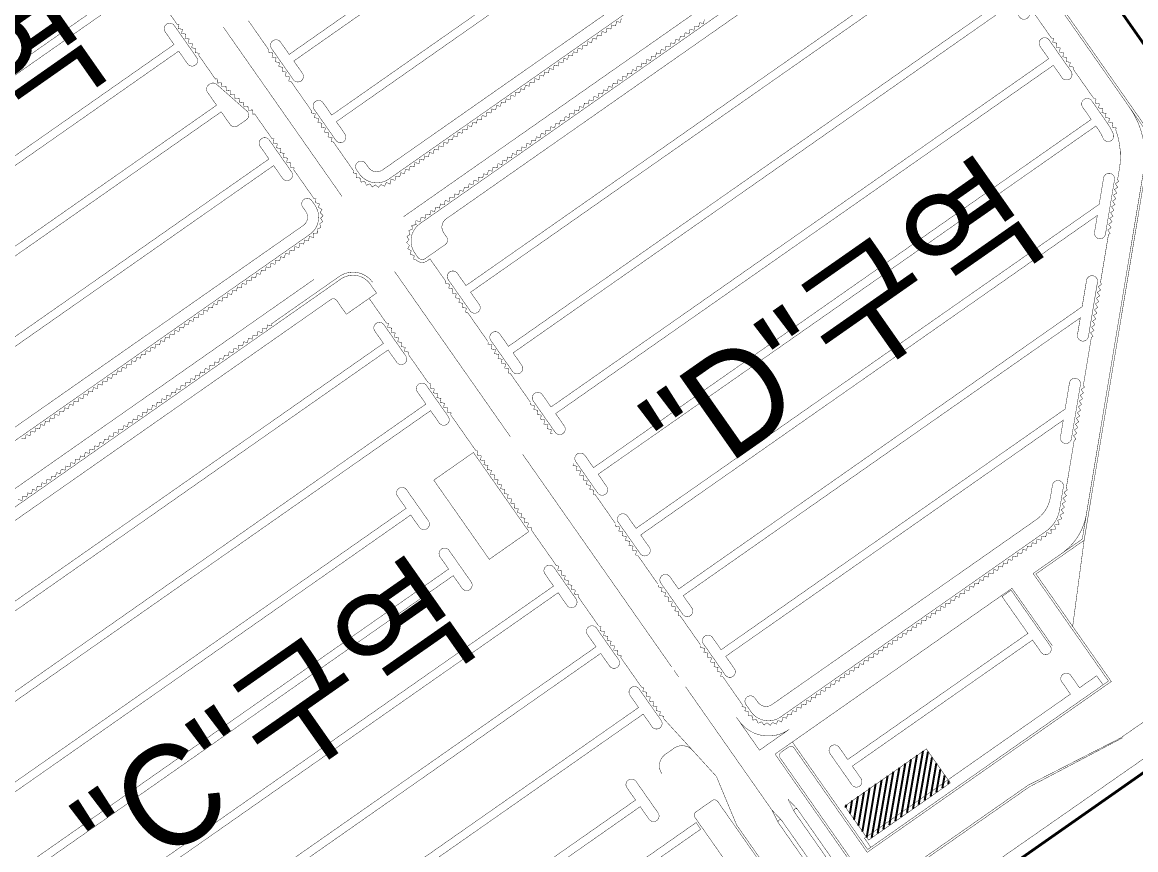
# Model space of a CAD drawing. Header units: millimetres. Extents: x 152904052 to 153933663, y 538271515 to 539240469.
# Drawn here: x 153612372 to 153681458, y 538975800 to 539027177 of the extents above; entities that cross this region are included whole.
import ezdxf
from ezdxf.enums import TextEntityAlignment as Align

# ---------------------------------------------------------------- set-up
doc = ezdxf.new("R2010")
doc.units = ezdxf.units.MM
doc.set_wipeout_variables(frame=1)
doc.linetypes.add('DASH', pattern=[0.375, 0.25, -0.125])
doc.linetypes.add('HIDDEN', pattern=[5.08, 2.54, -2.54])
doc.layers.add('BORD', color=7, linetype='Continuous')
doc.layers.add('TEXT', color=7, linetype='Continuous')
doc.styles.add('굴림', font='Gulim.ttf')

msp = doc.modelspace()

# ---------------------------------------------------------------- linework, layer by layer
at = {"layer": 'BORD', "color": 8, "ltscale": 0.0008, "const_width": 25}
for points in [[(153678255.9, 538995015.9), (153682439.1, 539020161.6), (153643793.7, 539075353), (153572732.2, 539025595.2), (153624096, 538952240.2), (153638572.1, 538962376.4, -0.1989124), (153640346.7, 538962769.9), (153646480.9, 538961688.3), (153659172.9, 538970575.4), (153654111.1, 538977804.4, -0.4142136), (153654172.5, 538978152.6), (153655174.6, 538978854.2, -0.4141458), (153655522.7, 538978792.9), (153659750.5, 538972757.6, -0.421407), (153659003.9, 538968802.5), (153651111.2, 538963297.9), (153648939.4, 538960792.7), (153647004.5, 538959443.2), (153643841.7, 538957823.1)], [(153633848, 539018162.6, 0.4154765), (153634738.8, 539018014.8), (153665195, 539039340.5, 0.4142136), (153665348.5, 539040210.9), (153665158.5, 539040482.3, -1), (153665721.6, 539040876.6), (153665911.6, 539040605.3, -0.4142136), (153665589.3, 539038777.3), (153635117.5, 539017440.7, -0.4092324), (153633288.5, 539017763.2), (153633113.2, 539018013.4, -1), (153633676.4, 539018407.8), (153633849.6, 539018160.4)], [(153681955.4, 539018015.9, 0.1963966), (153681077.1, 539021888.7)], [(153680332, 539017397.9), (153680475.7, 539018262.1, 0.1181089), (153680220.6, 539020494.3)], [(153598433.5, 538993357.5), (153598258.3, 538993607.8, -1), (153598821.5, 538994002.1), (153598994.7, 538993754.7, 0.4142136), (153599883.9, 538993609.1), (153629807.6, 539014562, 0.4142136), (153629961.1, 539015432.4), (153629771.1, 539015703.8, -1), (153630334.3, 539016098.1), (153630524.3, 539015826.8, -0.4142136), (153630201.9, 539013998.8), (153600262.6, 538993035, -0.4093917), (153598433.1, 538993358.1, 0.4093917)], [(153636789.5, 539012442.2, 0.3815378), (153637492.3, 539012358.8)], [(153602181.2, 538989419.1), (153631528.6, 539009968.4, -0.4142133), (153631876.8, 539009907), (153632479.1, 539009046.9), (153634352.9, 539010358.9), (153633965.7, 539010911.8, 0.4142133), (153632137.8, 539011234.2), (153602182.7, 538990259.4, 0.2378563), (153601003.3, 538988005.8, 1.3233715), (153601932.6, 538988254.5, -0.3933862), (153602182.9, 538989420.3)], [(153634119.3, 539011019.4, 0.4142133), (153632030.2, 539011387.7)], [(153659420.5, 538984039.9), (153675883.4, 538995567.4, 0.2014306), (153676735, 538996918.4), (153676969.9, 538998330.9, 0.9806279), (153676291.8, 538998443.7), (153676165.9, 538997687.3, -0.2014306), (153675288.6, 538996295.3), (153658898.5, 538984818.8, -0.4142136), (153658009.3, 538984964.4), (153657836.1, 538985211.8, 1), (153657272.9, 538984817.5), (153657591.5, 538984362.4, 0.4093917), (153659421.1, 538984040.3)], [(153676851.3, 538994185, 0.2014306), (153678399.6, 538996641.5, 0.2014306)], [(153678255.9, 538995015.9), (153675265.7, 538992922.2), (153679941.3, 538986244.7), (153664797.2, 538975640.7), (153660265, 538982113.4, 0.4142136), (153659916.8, 538982174.8), (153659456.1, 538981852.2, 0.4142136), (153659394.7, 538981504), (153664311.9, 538974481.6, 0.4136848), (153666594.3, 538974096.2), (153674774.9, 538979801.6), (153680511.5, 538982735.7)], [(153646726.5, 538991379.7), (153645364.2, 538993325.6, 1), (153644801, 538992931.2), (153645335.2, 538992168.4), (153613756.8, 538970057), (153613222.7, 538970819.9, 1), (153612659.5, 538970425.5), (153614014.6, 538968490.3, 1), (153614577.8, 538968884.6), (153614043.6, 538969647.4), (153645621.9, 538991758.8), (153646163.5, 538990985.4, 1.0252012), (153646726.5, 538991379.7)], [(153656824, 538983824.1, 0.4142136), (153659957.6, 538983271.5)], [(153653958.8, 538981975.7, 0.3955086), (153652765.4, 538982069.2), (153652277.9, 538981730, 0.4142136), (153652063.1, 538980511.4)]]:
    msp.add_lwpolyline(points, format="xyb", dxfattribs=at)
for points in [[(153660716.8, 539046825.6), (153629220.4, 539024771.6), (153629754.6, 539024008.7, -1), (153629191.4, 539023614.4), (153627836.3, 539025549.6, -1), (153628399.5, 539025944), (153628933.6, 539025181.1), (153660430, 539047235.1), (153659881.6, 539048018.5, -1), (153660444.7, 539048412.8), (153661828.5, 539046436.6, -1), (153661265.3, 539046042.3)], [(153663355.3, 539043057.5), (153631858.9, 539021003.5), (153632393, 539020240.6, -1), (153631829.9, 539019846.3), (153630474.8, 539021781.5, -1), (153631038, 539022175.9), (153631572.1, 539021413), (153663068.5, 539043467), (153662520, 539044250.4, -1), (153663083.2, 539044644.7), (153664466.9, 539042668.5, -1), (153663903.8, 539042274.2)], [(153667914.3, 539036285.2, -0.2323662), (153669321.8, 539036431.5), (153638675.7, 539014972.8, 0.4142136), (153638522.2, 539014102.4), (153638697.9, 539013851.5, -0.4142136), (153638613.5, 539013372.8), (153637384.7, 539012512.4, -0.4142136), (153636906, 539012596.8), (153636730.3, 539012847.7, -0.4142136), (153637052.7, 539014675.6)], [(153638803.7, 539011194.1, -1), (153639366.9, 539011588.5), (153639901, 539010825.6), (153670783.1, 539032449.5), (153670248.9, 539033212.3, -1), (153670812.1, 539033606.6), (153672167.2, 539031671.4, -1), (153671604, 539031277.1), (153671069.9, 539032039.9), (153640187.8, 539010416.1), (153640722, 539009653.2, -1), (153640158.8, 539009258.9)], [(153619979.7, 539028379.7, 1.02502), (153620542.9, 539028774), (153619180.4, 539030719.8, 1), (153618617.3, 539030325.5), (153619151.4, 539029562.7), (153588801.8, 539008311.7), (153588267.7, 539009074.5, 1), (153587704.5, 539008680.2), (153589059.6, 539006744.9, 1), (153589622.8, 539007139.2), (153589088.6, 539007902.1), (153619438.2, 539029153.1)], [(153641442.2, 539007426, -1), (153642005.4, 539007820.4), (153642539.5, 539007057.5), (153673421.5, 539028681.4), (153672887.4, 539029444.2, -1), (153673450.6, 539029838.5), (153674805.6, 539027903.3, -1), (153674242.5, 539027509), (153673708.3, 539028271.8), (153642826.3, 539006648), (153643360.4, 539005885.1, -1), (153642797.3, 539005490.8)], [(153622076.6, 539025385), (153591727.1, 539004134), (153592261.2, 539003371.1, -1), (153591698, 539002976.8), (153590343, 539004912.1, -1), (153590906.1, 539005306.4), (153591440.3, 539004543.6), (153621789.9, 539025794.6), (153621241.4, 539026577.9, -1), (153621804.5, 539026972.2), (153623188.3, 539024996, -1), (153622625.1, 539024601.7)], [(153644080.6, 539003657.9, -1), (153644643.8, 539004052.3), (153645178, 539003289.4), (153676060, 539024913.3), (153675525.8, 539025676.1, -1), (153676089, 539026070.4), (153677444.1, 539024135.2, -1), (153676880.9, 539023740.9), (153676346.8, 539024503.7), (153645464.7, 539002879.9), (153645998.9, 539002117, -1), (153645435.7, 539001722.7)], [(153624433.4, 539023320.4, 0.3462784), (153624008.9, 539023344.1), (153623952.8, 539023304.9, 0.4142136), (153623868.4, 539022826.1), (153624428.3, 539022026.5), (153594078.7, 539000775.5), (153593544.6, 539001538.3, 1), (153592981.4, 539001144), (153594336.5, 538999208.7, 1), (153594899.7, 538999603), (153594365.5, 539000365.9), (153624715.1, 539021616.9), (153625263.6, 539020833.6, 0.4142136), (153625742.3, 539020749.2), (153626280.4, 539021126, 0.4855768), (153626310.6, 539021665.4)], [(153679694.8, 539020920.8), (153678727.5, 539022302.3, 1), (153678164.3, 539021908), (153678698.4, 539021145.2), (153647816.4, 538999521.3), (153647282.3, 539000284.2, 1), (153646719.1, 538999889.8), (153648074.2, 538997954.6, 1), (153648637.3, 538998348.9), (153648103.2, 538999111.8), (153678985.2, 539020735.6), (153679131.6, 539020526.5, -0.0541009), (153679430.5, 539019982.9, 1), (153680065.2, 539020247.3, 0.0541009)], [(153627967.9, 539018279), (153597004, 538996597.8), (153597538.1, 538995834.9, -1), (153596974.9, 538995440.6), (153595619.9, 538997375.9, -1), (153596183, 538997770.2), (153596717.2, 538997007.4), (153627681.1, 539018688.5), (153627132.6, 539019471.9, -1), (153627695.8, 539019866.2), (153629079.6, 539017890, -1), (153628516.4, 539017495.7)], [(153679463.8, 539017511.5, -1), (153680142, 539017398.7), (153679580.6, 539014023.8, -1), (153678902.4, 539014136.7), (153679076.6, 539015184.1), (153650741.6, 538995343.7), (153651275.8, 538994580.8, -1), (153650712.6, 538994186.5), (153649357.5, 538996121.7, -1), (153649920.7, 538996516.1), (153650454.9, 538995753.2), (153679191.6, 539015874.9)], [(153678406.5, 539011155.6, -1), (153679084.6, 539011042.7), (153678523.2, 539007667.9, -1), (153677845, 539007780.7), (153678019.3, 539008828.1), (153653380.1, 538991575.6), (153653914.2, 538990812.7, -1), (153653351.1, 538990418.4), (153651996, 538992353.7, -1), (153652559.2, 538992748), (153653093.3, 538991985.1), (153678134.2, 539009519)], [(153602105.7, 538985497.9, -1), (153602668.9, 538985892.3), (153603203, 538985129.4), (153634781.3, 539007240.8), (153634247.2, 539008003.6, -1), (153634810.4, 539008398), (153636165.4, 539006462.7, -1), (153635602.3, 539006068.4), (153635068.1, 539006831.2), (153603489.8, 538984719.8), (153604024, 538983957, -1), (153603460.8, 538983562.7)], [(153677346.9, 539004786.5, -1), (153678025.1, 539004673.7), (153677465.9, 539001312, -1), (153676787.7, 539001424.8), (153676961.9, 539002472.2), (153656018.5, 538987807.5), (153656552.7, 538987044.6, -1), (153655989.5, 538986650.3), (153654634.4, 538988585.6, -1), (153655197.6, 538988979.9), (153655731.8, 538988217), (153677076.9, 539003163)], [(153638803.9, 539002694.6, -1), (153638240.7, 539002300.3), (153637706.6, 539003063.1), (153606128.3, 538980951.7), (153606662.4, 538980188.9, -1), (153606099.3, 538979794.6), (153604744.2, 538981729.8, -1), (153605307.3, 538982124.2), (153605841.5, 538981361.3), (153637419.8, 539003472.7), (153636885.7, 539004235.5, -1), (153637448.8, 539004629.9)], [(153607382.6, 538977961.7, -1), (153607945.8, 538978356.1), (153608479.9, 538977593.2), (153636187.8, 538996994.4), (153635653.6, 538997757.3, -1), (153636216.8, 538998151.6), (153637571.9, 538996216.4, -1), (153637008.7, 538995822), (153636474.5, 538996584.9), (153608766.7, 538977183.6), (153609300.9, 538976420.8, -1), (153608737.7, 538976026.5)], [(153639654.5, 538992043.4, 1.0076141), (153640224.5, 538992427.8, 0.0024617), (153640210.1, 538992448.6), (153638855.2, 538994383.5, 1), (153638292.1, 538993989.2), (153638826.2, 538993226.3), (153611118.4, 538973825.1), (153610584.2, 538974588, 1), (153610021.1, 538974193.6), (153611376.2, 538972258.4, 1), (153611939.3, 538972652.7), (153611405.2, 538973415.5), (153639113, 538992816.8)], [(153673725.6, 538991918), (153673162.5, 538991523.7), (153674768.5, 538989230.1), (153663587, 538981400.7), (153663052.9, 538982163.6, 1), (153662489.7, 538981769.2), (153663844.8, 538979834, 1), (153664408, 538980228.3), (153663873.8, 538980991.2), (153675055.3, 538988820.5), (153675589.4, 538988057.6, 1), (153676152.6, 538988452)], [(153649365.1, 538987611.7), (153648002.6, 538989557.5, 1), (153647439.5, 538989163.1), (153647973.6, 538988400.3), (153616395.3, 538966288.9), (153615861.2, 538967051.8, 1), (153615298, 538966657.4), (153616653.1, 538964722.2, 1), (153617216.2, 538965116.5), (153616682.1, 538965879.3), (153648260.4, 538987990.7), (153648801.9, 538987217.3, 1.02502)], [(153677970.1, 538985856.3), (153677435.9, 538986619.1, 1), (153676872.8, 538986224.8), (153677406.9, 538985462), (153664628.2, 538976514.2), (153665022.5, 538975951), (153679429.3, 538986038.8), (153679035, 538986601.9)], [(153651440.4, 538983449.2, 1.0251063), (153652003.5, 538983843.5), (153650641.1, 538985789.4, 1), (153650077.9, 538985395), (153650612.1, 538984632.2), (153619033.7, 538962520.8), (153618499.6, 538963283.7, 1), (153617936.4, 538962889.3), (153619291.5, 538960954.1, 1), (153619854.7, 538961348.4), (153619320.5, 538962111.2), (153650898.8, 538984222.6)], [(153651252.8, 538977702.3, 1.0250702), (153651815.9, 538978096.6), (153650453.5, 538980042.4, 1), (153649890.3, 538979648.1), (153650424.4, 538978885.3), (153621672.2, 538958752.7), (153621138.1, 538959515.6, 1), (153620574.9, 538959121.2), (153621930, 538957186, 1), (153622493.1, 538957580.3), (153621959, 538958343.1), (153650711.2, 538978475.7)], [(153660463.7, 538978321.1, 0.7729917), (153660258.9, 538978177.7), (153662743.5, 538974629.3, 0.7729917), (153662948.3, 538974772.7)], [(153654467.6, 538977077.4), (153654180.8, 538977486.9), (153639200.6, 538966997.7), (153640035.8, 538965804.8, 1), (153640599, 538966199.1), (153640050.5, 538966982.4)], [(153659478.8, 538977635.5, 0.7729917), (153659274, 538977492.1), (153661758.6, 538973943.8, 0.7729917), (153661963.4, 538974087.2)]]:
    msp.add_lwpolyline(points, format="xyb", close=True, dxfattribs=at)
for points in [[(153678141.2, 538995088.2), (153682307.4, 539020131.8), (153667724.1, 539040958.8)], [(153636016.5, 539015094.5), (153667397, 539037067.4)], [(153621972.5, 539027059.3), (153620688, 539028891.3)], [(153676228.3, 539026198.5), (153674943.7, 539028030.5)], [(153623324.6, 539025121.9), (153623347.2, 539025250.5), (153623094, 539025295.1), (153623138.7, 539025548.3), (153622885.5, 539025593), (153622930.1, 539025846.2), (153622676.9, 539025890.8), (153622721.6, 539026144), (153622468.4, 539026188.6), (153622513, 539026441.8), (153622259.8, 539026486.5), (153622304.5, 539026739.7), (153622051.3, 539026784.3), (153622095.9, 539027037.5), (153621972.5, 539027059.3)], [(153627682.7, 539025442.1), (153626400.5, 539027275.7)], [(153635224.4, 539017286.7), (153635247.1, 539017415.2), (153635500.3, 539017370.6), (153635544.9, 539017623.7), (153635798.1, 539017579.1), (153635842.7, 539017832.3), (153636095.9, 539017787.7), (153636140.6, 539018040.8), (153636393.8, 539017996.2), (153636438.4, 539018249.4), (153636691.6, 539018204.7), (153636736.2, 539018457.9), (153636989.4, 539018413.3), (153637034.1, 539018666.5), (153637287.3, 539018621.8), (153637331.9, 539018875), (153637585.1, 539018830.4), (153637629.8, 539019083.6), (153637883, 539019038.9), (153637927.6, 539019292.1), (153638180.8, 539019247.5), (153638225.4, 539019500.7), (153638478.6, 539019456), (153638523.3, 539019709.2), (153638776.5, 539019664.6), (153638821.1, 539019917.8), (153639071.2, 539019873.7), (153639115.8, 539020126.9), (153639369, 539020082.2), (153639413.7, 539020335.4), (153639666.9, 539020290.8), (153639711.5, 539020544), (153639964.7, 539020499.3), (153640009.3, 539020752.5), (153640262.5, 539020707.9), (153640307.2, 539020961.1), (153640560.4, 539020916.4), (153640605, 539021169.6), (153640858.2, 539021125), (153640902.8, 539021378.2), (153641156, 539021333.5), (153641200.7, 539021586.7), (153641453.9, 539021542.1), (153641498.5, 539021795.3), (153641751.7, 539021750.6), (153641796.4, 539022003.8), (153642049.6, 539021959.2), (153642094.2, 539022212.4), (153642347.4, 539022167.7), (153642392, 539022420.9), (153642645.2, 539022376.3), (153642689.9, 539022629.4), (153642943.1, 539022584.8), (153642987.7, 539022838), (153643240.9, 539022793.4), (153643285.5, 539023046.5), (153643538.7, 539023001.9), (153643583.4, 539023255.1), (153643836.6, 539023210.4), (153643881.2, 539023463.6), (153644134.4, 539023419), (153644179.1, 539023672.2), (153644432.2, 539023627.5), (153644476.9, 539023880.7), (153644730.1, 539023836.1), (153644774.7, 539024089.3), (153645027.9, 539024044.6), (153645072.6, 539024297.8), (153645325.8, 539024253.2), (153645370.4, 539024506.4), (153645623.6, 539024461.7), (153645668.2, 539024714.9), (153645921.4, 539024670.3), (153645966.1, 539024923.5), (153646216.1, 539024879.4), (153646260.8, 539025132.6), (153646514, 539025087.9), (153646558.6, 539025341.1), (153646811.8, 539025296.5), (153646856.5, 539025549.7), (153647109.7, 539025505), (153647154.3, 539025758.2), (153647407.5, 539025713.6), (153647452.1, 539025966.8), (153647705.3, 539025922.1), (153647750, 539026175.3), (153648003.2, 539026130.7), (153648047.8, 539026383.9), (153648301, 539026339.2), (153648345.7, 539026592.4), (153648598.8, 539026547.8), (153648643.5, 539026801), (153648896.7, 539026756.3), (153648941.3, 539027009.5), (153649194.5, 539026964.9), (153649239.2, 539027218.1), (153649492.4, 539027173.4), (153649537, 539027426.6)], [(153654689.6, 539027357.8), (153654645, 539027104.6), (153654391.8, 539027149.3), (153654347.1, 539026896.1), (153654093.9, 539026940.7), (153654049.3, 539026687.5), (153653796.1, 539026732.2), (153653751.4, 539026479), (153653498.3, 539026523.6), (153653453.6, 539026270.4), (153653200.4, 539026315.1), (153653155.8, 539026061.9), (153652902.6, 539026106.5), (153652857.9, 539025853.3), (153652604.7, 539025898), (153652560.1, 539025644.8), (153652306.9, 539025689.4), (153652262.3, 539025436.2), (153652009.1, 539025480.9), (153651964.4, 539025227.7), (153651711.2, 539025272.3), (153651666.6, 539025019.1), (153651413.4, 539025063.8), (153651368.7, 539024810.6), (153651115.6, 539024855.2), (153651070.9, 539024602), (153650817.7, 539024646.7), (153650773.1, 539024393.5), (153650519.9, 539024438.1), (153650475.2, 539024184.9), (153650222, 539024229.6), (153650177.4, 539023976.4), (153649924.2, 539024021), (153649879.6, 539023767.9), (153649626.4, 539023812.5), (153649581.7, 539023559.3), (153649328.5, 539023603.9), (153649283.9, 539023350.8), (153649030.7, 539023395.4), (153648986.1, 539023142.2), (153648732.9, 539023186.9), (153648688.2, 539022933.7), (153648435, 539022978.3), (153648390.4, 539022725.1), (153648137.2, 539022769.8), (153648092.5, 539022516.6), (153647839.3, 539022561.2), (153647795.3, 539022311.1), (153647542.1, 539022355.8), (153647497.4, 539022102.6), (153647244.2, 539022147.2), (153647199.6, 539021894), (153646946.4, 539021938.7), (153646901.7, 539021685.5), (153646648.5, 539021730.1), (153646603.9, 539021476.9), (153646350.7, 539021521.6), (153646306.1, 539021268.4), (153646052.9, 539021313), (153646008.2, 539021059.9), (153645755, 539021104.5), (153645710.4, 539020851.3), (153645457.2, 539020896), (153645412.6, 539020642.8), (153645159.4, 539020687.4), (153645114.7, 539020434.2), (153644861.5, 539020478.9), (153644816.9, 539020225.7), (153644563.7, 539020270.3), (153644519, 539020017.1), (153644265.9, 539020061.8), (153644221.2, 539019808.6), (153643968, 539019853.2), (153643923.4, 539019600), (153643670.2, 539019644.7), (153643625.5, 539019391.5), (153643372.3, 539019436.1), (153643327.7, 539019182.9), (153643074.5, 539019227.6), (153643029.9, 539018974.4), (153642776.7, 539019019), (153642732, 539018765.8), (153642478.8, 539018810.5), (153642434.2, 539018557.3), (153642181, 539018601.9), (153642136.3, 539018348.7), (153641883.2, 539018393.4), (153641838.5, 539018140.2), (153641585.3, 539018184.8), (153641540.7, 539017931.6), (153641287.5, 539017976.3), (153641242.8, 539017723.1), (153640989.6, 539017767.7), (153640945, 539017514.5), (153640691.8, 539017559.2), (153640647.7, 539017309.1), (153640394.5, 539017353.8), (153640349.9, 539017100.6), (153640096.7, 539017145.2), (153640052, 539016892), (153639798.8, 539016936.7), (153639754.2, 539016683.5), (153639501, 539016728.1), (153639456.4, 539016474.9), (153639203.2, 539016519.6), (153639158.5, 539016266.4), (153638905.3, 539016311), (153638860.7, 539016057.8), (153638607.5, 539016102.5), (153638562.9, 539015849.3), (153638309.7, 539015893.9), (153638265, 539015640.7), (153638011.8, 539015685.4), (153637967.2, 539015432.2), (153637714, 539015476.8), (153637669.3, 539015223.6), (153637416.1, 539015268.3), (153637371.5, 539015015.1), (153637118.3, 539015059.7), (153637073.7, 539014806.5), (153636945.1, 539014829.2)], [(153632209.2, 539016362.5), (153624851.6, 539026870.2)], [(153677582.2, 539024262.4), (153677604.9, 539024391), (153677351.7, 539024435.6), (153677396.3, 539024688.8), (153677143.1, 539024733.4), (153677187.8, 539024986.6), (153676934.6, 539025031.3), (153676979.2, 539025284.5), (153676726, 539025329.1), (153676770.7, 539025582.3), (153676517.5, 539025627), (153676562.1, 539025880.1), (153676308.9, 539025924.8), (153676353.6, 539026178), (153676230.1, 539026199.8)], [(153624354.7, 539023650.8), (153623324.6, 539025121.9)], [(153629039, 539023507.6), (153628910.4, 539023530.3), (153628955.1, 539023783.5), (153628701.9, 539023828.1), (153628746.5, 539024081.3), (153628493.3, 539024126), (153628538, 539024379.2), (153628284.8, 539024423.8), (153628329.4, 539024677), (153628076.2, 539024721.7), (153628120.9, 539024974.9), (153627867.7, 539025019.5), (153627912.3, 539025272.7), (153627659.1, 539025317.3), (153627680.9, 539025440.8)], [(153678866.7, 539022430.4), (153677582.2, 539024262.4)], [(153626791.9, 539021484.1), (153626661.6, 539021476.1), (153626645.8, 539021732.7), (153626389.2, 539021716.9), (153626373.5, 539021973.5), (153626116.9, 539021957.8), (153626101.1, 539022214.4), (153625844.5, 539022198.7), (153625828.7, 539022455.3), (153625572.1, 539022439.5), (153625556.4, 539022696.1), (153625299.8, 539022680.4), (153625284, 539022937), (153625027.4, 539022921.2), (153625011.6, 539023177.9), (153624755, 539023162.1), (153624739.3, 539023418.7), (153624482.7, 539023403), (153624466.9, 539023659.6), (153624357.7, 539023652.9)], [(153630321.2, 539021674), (153629039, 539023507.6)], [(153680220.6, 539020494.3), (153680243.3, 539020622.9), (153679990.1, 539020667.5), (153680034.8, 539020920.7), (153679781.6, 539020965.3), (153679826.2, 539021218.5), (153679573, 539021263.2), (153679617.7, 539021516.4), (153679364.5, 539021561), (153679409.1, 539021814.2), (153679155.9, 539021858.9), (153679200.6, 539022112.1), (153678947.4, 539022156.7), (153678992, 539022409.9), (153678868.5, 539022431.7)], [(153627865.6, 539019954.5), (153626791.9, 539021484.1)], [(153631677.4, 539019739.5), (153631548.9, 539019762.2), (153631593.5, 539020015.4), (153631340.3, 539020060), (153631385, 539020313.2), (153631131.8, 539020357.9), (153631176.4, 539020611.1), (153630923.2, 539020655.7), (153630967.9, 539020908.9), (153630714.7, 539020953.6), (153630759.3, 539021206.8), (153630506.1, 539021251.4), (153630550.8, 539021504.6), (153630297.6, 539021549.2), (153630319.4, 539021672.7)], [(153629217.7, 539018017.2), (153629240.3, 539018145.8), (153628987.1, 539018190.4), (153629031.8, 539018443.6), (153628778.6, 539018488.2), (153628823.2, 539018741.4), (153628570, 539018786.1), (153628614.7, 539019039.3), (153628361.5, 539019083.9), (153628406.1, 539019337.1), (153628153, 539019381.7), (153628197.6, 539019634.9), (153627944.4, 539019679.6), (153627989.1, 539019932.8), (153627865.6, 539019954.5)], [(153632927.3, 539017952.2), (153631677.4, 539019739.5)], [(153630469.8, 539016231.4), (153629217.7, 539018017.2)], [(153635224.4, 539017286.7), (153635193.1, 539017130.6), (153634957.9, 539017234.5), (153634854, 539016999.3), (153634618.9, 539017103.2), (153634476.9, 539016926.2), (153634273.4, 539017083.3), (153634093.2, 539016945.4), (153633933.2, 539017146.7), (153633725.3, 539017055.8), (153633618.1, 539017289.5), (153633394.5, 539017251.1), (153633346.3, 539017503.6), (153633119.9, 539017519.8), (153633133.5, 539017776.5), (153632905, 539017825.5), (153632927.3, 539017952.2)], [(153679765.5, 539013993.1), (153679871.6, 539014069.1), (153679721.8, 539014278.1), (153679930.7, 539014427.9), (153679780.9, 539014636.8), (153679989.8, 539014786.6), (153679840, 539014995.6), (153680048.9, 539015145.4), (153679899.1, 539015354.3), (153680108.1, 539015504.1), (153679958.2, 539015713.1), (153680167.2, 539015862.9), (153680017.4, 539016071.8), (153680226.3, 539016221.6), (153680076.5, 539016430.6), (153680285.4, 539016580.4), (153680135.6, 539016789.3), (153680344.5, 539016939.2), (153680194.7, 539017148.1), (153680403.6, 539017297.9), (153680332, 539017397.9)], [(153630309.5, 539013845.2), (153630466.9, 539013821.2), (153630449.7, 539014077.7), (153630706.2, 539014095), (153630689, 539014351.5), (153630903.9, 539014424.3), (153630825.8, 539014669.3), (153631017, 539014791.4), (153630882.6, 539015010.6), (153631039.1, 539015174.9), (153630856.2, 539015355.6), (153630968.8, 539015552.6), (153630748, 539015684.3), (153630810.2, 539015902.5), (153630564.3, 539015977.5), (153630596.4, 539016209), (153630469.8, 539016231.4)], [(153636945.1, 539014829.2), (153636787.7, 539014853.2), (153636804.9, 539014596.7), (153636548.4, 539014579.4), (153636565.6, 539014322.9), (153636350.7, 539014250.1), (153636428.8, 539014005.1), (153636237.6, 539013883), (153636372, 539013663.8), (153636215.5, 539013499.5), (153636398.4, 539013318.8), (153636285.8, 539013121.8), (153636506.6, 539012990.1), (153636444.4, 539012771.9), (153636690.3, 539012696.9), (153636658.2, 539012465.4), (153636784.8, 539012443)], [(153630309.5, 539013845.2), (153630180.9, 539013867.9), (153630136.3, 539013614.7), (153629883.1, 539013659.3), (153629838.5, 539013406.1), (153629585.3, 539013450.8), (153629540.6, 539013197.6), (153629287.4, 539013242.2), (153629242.8, 539012989), (153628989.6, 539013033.7), (153628945, 539012780.5), (153628691.8, 539012825.1), (153628647.1, 539012571.9), (153628393.9, 539012616.6), (153628349.3, 539012363.4), (153628096.1, 539012408), (153628051.4, 539012154.8), (153627798.3, 539012199.5), (153627753.6, 539011946.3), (153627500.4, 539011990.9), (153627455.8, 539011737.7), (153627202.6, 539011782.4), (153627157.9, 539011529.2), (153626904.7, 539011573.8), (153626860.1, 539011320.7), (153626606.9, 539011365.3), (153626562.8, 539011115.2), (153626309.6, 539011159.9), (153626265, 539010906.7), (153626011.8, 539010951.3), (153625967.1, 539010698.1), (153625713.9, 539010742.8), (153625669.3, 539010489.6), (153625416.1, 539010534.2), (153625371.5, 539010281), (153625118.3, 539010325.7), (153625073.6, 539010072.5), (153624820.4, 539010117.1), (153624775.8, 539009863.9), (153624522.6, 539009908.6), (153624477.9, 539009655.4), (153624224.8, 539009700), (153624180.1, 539009446.8), (153623926.9, 539009491.5), (153623882.3, 539009238.3), (153623629.1, 539009282.9), (153623584.4, 539009029.7), (153623331.2, 539009074.4), (153623286.6, 539008821.2), (153623033.4, 539008865.8), (153622988.8, 539008612.7), (153622735.6, 539008657.3), (153622690.9, 539008404.1), (153622437.7, 539008448.7), (153622393.1, 539008195.6), (153622139.9, 539008240.2), (153622095.3, 539007987), (153621842.1, 539008031.7), (153621797.4, 539007778.5), (153621544.2, 539007823.1), (153621499.6, 539007569.9), (153621246.4, 539007614.6), (153621201.7, 539007361.4), (153620948.5, 539007406), (153620903.9, 539007152.8), (153620650.7, 539007197.5), (153620606.1, 539006944.3), (153620352.9, 539006988.9), (153620308.2, 539006735.7), (153620055, 539006780.4), (153620010.4, 539006527.2), (153619757.2, 539006571.8), (153619712.6, 539006318.6), (153619459.4, 539006363.3), (153619415.3, 539006113.2), (153619162.1, 539006157.8), (153619117.4, 539005904.7), (153618864.2, 539005949.3), (153618819.6, 539005696.1), (153618566.4, 539005740.8), (153618521.8, 539005487.6), (153618268.6, 539005532.2), (153618223.9, 539005279), (153617970.7, 539005323.7), (153617926.1, 539005070.5), (153617672.9, 539005115.1), (153617628.2, 539004861.9), (153617375.1, 539004906.6), (153617330.4, 539004653.4), (153617077.2, 539004698), (153617032.6, 539004444.8), (153616779.4, 539004489.5), (153616734.7, 539004236.3), (153616481.5, 539004280.9), (153616436.9, 539004027.7), (153616183.7, 539004072.4), (153616139.1, 539003819.2), (153615885.9, 539003863.8), (153615841.2, 539003610.6), (153615588, 539003655.3), (153615543.4, 539003402.1), (153615290.2, 539003446.7), (153615245.5, 539003193.5), (153614992.4, 539003238.2), (153614947.7, 539002985), (153614694.5, 539003029.6), (153614649.9, 539002776.4), (153614396.7, 539002821.1), (153614352, 539002567.9), (153614098.8, 539002612.5), (153614054.2, 539002359.3), (153613801, 539002404), (153613756.4, 539002150.8), (153613503.2, 539002195.4), (153613458.5, 539001942.2), (153613205.3, 539001986.9), (153613160.7, 539001733.7), (153612907.5, 539001778.3), (153612862.8, 539001525.1), (153612609.7, 539001569.8), (153612565, 539001316.6), (153612311.8, 539001361.2)], [(153679269.6, 539011012), (153679765.5, 539013993.1)], [(153637671.5, 539012484.3), (153637491.8, 539012358.5)], [(153638650.1, 539011086.6), (153637671.5, 539012484.3)], [(153601641.8, 538991025.2), (153630473.7, 539011213.5)], [(153632030.2, 539011387.7), (153627831.9, 539008448.1)], [(153635461.6, 539011717.5), (153642646.1, 539001457)], [(153640006.4, 539009152.2), (153639877.8, 539009174.8), (153639922.5, 539009428), (153639669.3, 539009472.7), (153639713.9, 539009725.8), (153639460.7, 539009770.5), (153639505.4, 539010023.7), (153639252.2, 539010068.3), (153639296.8, 539010321.5), (153639043.6, 539010366.2), (153639088.3, 539010619.4), (153638835.1, 539010664), (153638879.7, 539010917.2), (153638626.5, 539010961.8), (153638648.3, 539011085.3)], [(153678703.2, 539007607.2), (153678809.3, 539007683.2), (153678659.4, 539007892.2), (153678868.4, 539008042), (153678718.6, 539008250.9), (153678927.5, 539008400.7), (153678777.7, 539008609.7), (153678986.6, 539008759.5), (153678836.8, 539008968.4), (153679045.7, 539009118.2), (153678895.9, 539009327.2), (153679104.8, 539009477), (153678955, 539009685.9), (153679163.9, 539009835.7), (153679014.1, 539010044.7), (153679223.1, 539010194.5), (153679073.2, 539010403.4), (153679282.2, 539010553.3), (153679132.4, 539010762.2), (153679341.3, 539010912), (153679269.6, 539011012)], [(153680511.5, 538982735.7), (153720803.7, 539010836.5)], [(153634964, 539008505.5), (153633892.1, 539010036.3)], [(153641256.3, 539007364.8), (153640006.4, 539009152.2)], [(153671596.3, 538974232), (153721876.2, 539009298.6)], [(153627864.2, 539008470.7), (153627840.9, 539008339), (153627587.8, 539008383.6), (153627543.1, 539008130.5), (153627289.9, 539008175.1), (153627245.3, 539007921.9), (153626992.1, 539007966.5), (153626947.4, 539007713.4), (153626694.2, 539007758), (153626649.6, 539007504.8), (153626396.4, 539007549.5), (153626351.8, 539007296.3), (153626098.6, 539007340.9), (153626053.9, 539007087.7), (153625800.7, 539007132.4), (153625756.1, 539006879.2), (153625502.9, 539006923.8), (153625458.3, 539006670.6), (153625205.1, 539006715.3), (153625160.4, 539006462.1), (153624907.2, 539006506.7), (153624862.6, 539006253.5), (153624609.4, 539006298.2), (153624564.7, 539006045), (153624311.5, 539006089.6), (153624266.9, 539005836.4), (153624013.7, 539005881.1), (153623969.1, 539005627.9), (153623715.9, 539005672.5), (153623671.2, 539005419.3), (153623418, 539005464), (153623373.4, 539005210.8), (153623120.2, 539005255.4), (153623075.6, 539005002.2), (153622822.4, 539005046.9), (153622777.7, 539004793.7), (153622524.5, 539004838.3), (153622479.9, 539004585.1), (153622226.7, 539004629.8), (153622182, 539004376.6), (153621928.8, 539004421.2), (153621884.2, 539004168), (153621631, 539004212.7), (153621586.4, 539003959.5), (153621333.2, 539004004.1), (153621288.5, 539003750.9), (153621038.5, 539003795), (153620993.8, 539003541.8), (153620740.6, 539003586.5), (153620696, 539003333.3), (153620442.8, 539003377.9), (153620398.1, 539003124.8), (153620144.9, 539003169.4), (153620100.3, 539002916.2), (153619847.1, 539002960.8), (153619802.5, 539002707.7), (153619549.3, 539002752.3), (153619504.6, 539002499.1), (153619251.4, 539002543.8), (153619206.8, 539002290.6), (153618953.6, 539002335.2), (153618909, 539002082), (153618655.8, 539002126.7), (153618611.1, 539001873.5), (153618357.9, 539001918.1), (153618313.3, 539001664.9), (153618060.1, 539001709.6), (153618015.4, 539001456.4), (153617762.3, 539001501), (153617717.6, 539001247.8), (153617464.4, 539001292.5), (153617419.8, 539001039.3), (153617166.6, 539001083.9), (153617121.9, 539000830.7), (153616868.7, 539000875.4), (153616824.1, 539000622.2), (153616570.9, 539000666.8), (153616526.3, 539000413.6), (153616273.1, 539000458.3), (153616228.4, 539000205.1), (153615975.2, 539000249.7), (153615930.6, 538999996.5), (153615677.4, 539000041.2), (153615632.7, 538999788), (153615379.6, 538999832.6), (153615334.9, 538999579.4), (153615081.7, 538999624.1), (153615037.1, 538999370.9), (153614783.9, 538999415.5), (153614739.2, 538999162.3), (153614486, 538999207), (153614441.4, 538998953.8), (153614188.2, 538998998.4), (153614143.6, 538998745.2), (153613893.5, 538998789.3), (153613848.8, 538998536.1), (153613595.7, 538998580.8), (153613551, 538998327.6), (153613297.8, 538998372.2), (153613253.2, 538998119.1), (153613000, 538998163.7), (153612955.3, 538997910.5), (153612702.1, 538997955.2), (153612657.5, 538997702), (153612404.3, 538997746.6), (153612359.7, 538997493.4), (153612106.5, 538997538.1)], [(153636317.9, 539006569.5), (153636340.6, 539006698), (153636087.4, 539006742.6), (153636132, 539006995.8), (153635878.8, 539007040.5), (153635923.5, 539007293.7), (153635670.3, 539007338.3), (153635714.9, 539007591.5), (153635461.7, 539007636.2), (153635506.4, 539007889.3), (153635253.2, 539007934), (153635297.8, 539008187.2), (153635044.6, 539008231.8), (153635089.3, 539008485), (153634965.8, 539008506.8)], [(153642644.8, 539005384.1), (153642516.3, 539005406.7), (153642560.9, 539005659.9), (153642307.7, 539005704.6), (153642352.4, 539005957.7), (153642099.2, 539006002.4), (153642143.8, 539006255.6), (153641890.6, 539006300.2), (153641935.3, 539006553.4), (153641682.1, 539006598.1), (153641726.7, 539006851.3), (153641473.5, 539006895.9), (153641518.2, 539007149.1), (153641265, 539007193.7), (153641286.8, 539007317.2)], [(153678207.3, 539004626.1), (153678703.2, 539007607.2)], [(153637570, 539004783.6), (153636317.9, 539006569.5)], [(153643894.7, 539003596.7), (153642644.8, 539005384.1)], [(153638956.3, 539002801.4), (153638979, 539002929.9), (153638725.8, 539002974.5), (153638770.5, 539003227.7), (153638517.3, 539003272.4), (153638561.9, 539003525.6), (153638308.7, 539003570.2), (153638353.4, 539003823.4), (153638100.2, 539003868.1), (153638144.8, 539004121.2), (153637891.6, 539004165.9), (153637936.3, 539004419.1), (153637683.1, 539004463.7), (153637727.7, 539004716.9), (153637604.3, 539004738.7)], [(153677640.8, 539001221.3), (153677746.9, 539001297.3), (153677597.1, 539001506.2), (153677806, 539001656.1), (153677656.2, 539001865), (153677865.1, 539002014.8), (153677715.3, 539002223.8), (153677924.3, 539002373.6), (153677774.4, 539002582.5), (153677983.4, 539002732.3), (153677833.6, 539002941.3), (153678042.5, 539003091.1), (153677892.7, 539003300), (153678101.6, 539003449.8), (153677951.8, 539003658.8), (153678160.7, 539003808.6), (153678010.9, 539004017.5), (153678219.8, 539004167.3), (153678070, 539004376.3), (153678278.9, 539004526.1), (153678207.3, 539004626.1)], [(153645283.3, 539001616), (153645154.7, 539001638.6), (153645199.4, 539001891.8), (153644946.2, 539001936.5), (153644990.8, 539002189.7), (153644737.6, 539002234.3), (153644782.3, 539002487.5), (153644529.1, 539002532.1), (153644573.7, 539002785.3), (153644320.5, 539002830), (153644365.2, 539003083.2), (153644112, 539003127.8), (153644156.6, 539003381), (153643903.4, 539003425.6), (153643925.2, 539003549.1)], [(153640516.6, 539000575.4), (153638956.3, 539002801.4)], [(153677144.9, 538998240.2), (153677640.8, 539001221.3)], [(153643957, 538995659.2), (153643979.6, 538995787.7), (153643726.4, 538995832.4), (153643771.1, 538996085.6), (153643517.9, 538996130.2), (153643562.5, 538996383.4), (153643309.3, 538996428.1), (153643354, 538996681.3), (153643100.8, 538996725.9), (153643145.4, 538996979.1), (153642892.3, 538997023.7), (153642936.9, 538997276.9), (153642683.7, 538997321.6), (153642728.3, 538997574.8), (153642475.2, 538997619.4), (153642519.8, 538997872.6), (153642266.6, 538997917.3), (153642311.3, 538998170.4), (153642058.1, 538998215.1), (153642102.7, 538998468.3), (153641849.5, 538998512.9), (153641894.2, 538998766.1), (153641641, 538998810.8), (153641685.6, 538999064), (153641432.4, 538999108.6), (153641477.1, 538999361.8), (153641223.9, 538999406.4), (153641268.5, 538999659.6), (153641015.3, 538999704.3), (153641060, 538999957.5), (153640806.8, 539000002.1), (153640851.4, 539000255.3), (153640598.2, 539000299.9), (153640642.9, 539000553.1), (153640516.6, 539000575.4)], [(153643427.9, 539000340.5), (153651666.4, 538988574.8)], [(153647921.7, 538997847.9), (153647793.2, 538997870.5), (153647837.8, 538998123.7), (153647584.6, 538998168.4), (153647629.3, 538998421.6), (153647376.1, 538998466.2), (153647420.7, 538998719.4), (153647167.5, 538998764), (153647212.2, 538999017.2), (153646959, 538999061.9), (153647003.6, 538999315.1), (153646750.4, 538999359.7), (153646795.1, 538999612.9), (153646541.9, 538999657.5), (153646563.7, 538999781)], [(153659528, 538983886.3), (153659550.7, 538984014.8), (153659803.9, 538983970.2), (153659848.6, 538984223.4), (153660101.7, 538984178.7), (153660146.4, 538984431.9), (153660399.6, 538984387.3), (153660444.2, 538984640.5), (153660697.4, 538984595.8), (153660742.1, 538984849), (153660995.3, 538984804.4), (153661039.9, 538985057.6), (153661293.1, 538985012.9), (153661337.7, 538985266.1), (153661590.9, 538985221.5), (153661635.6, 538985474.7), (153661888.8, 538985430), (153661933.4, 538985683.2), (153662186.6, 538985638.6), (153662231.2, 538985891.8), (153662484.4, 538985847.1), (153662529.1, 538986100.3), (153662782.3, 538986055.7), (153662826.9, 538986308.9), (153663080.1, 538986264.2), (153663124.8, 538986517.4), (153663374.8, 538986473.3), (153663419.5, 538986726.5), (153663672.7, 538986681.9), (153663717.3, 538986935.1), (153663970.5, 538986890.4), (153664015.1, 538987143.6), (153664268.3, 538987099), (153664313, 538987352.2), (153664566.2, 538987307.5), (153664610.8, 538987560.7), (153664864, 538987516.1), (153664908.7, 538987769.2), (153665161.9, 538987724.6), (153665206.5, 538987977.8), (153665459.7, 538987933.2), (153665504.3, 538988186.3), (153665757.5, 538988141.7), (153665802.2, 538988394.9), (153666055.4, 538988350.2), (153666100, 538988603.4), (153666353.2, 538988558.8), (153666397.8, 538988812), (153666651, 538988767.3), (153666695.7, 538989020.5), (153666948.9, 538988975.9), (153666993.5, 538989229.1), (153667246.7, 538989184.4), (153667291.4, 538989437.6), (153667544.5, 538989393), (153667589.2, 538989646.2), (153667842.4, 538989601.5), (153667887, 538989854.7), (153668140.2, 538989810.1), (153668184.9, 538990063.3), (153668438.1, 538990018.6), (153668482.7, 538990271.8), (153668735.9, 538990227.2), (153668780.5, 538990480.4), (153669033.7, 538990435.7), (153669078.4, 538990688.9), (153669331.6, 538990644.3), (153669376.2, 538990897.5), (153669629.4, 538990852.8), (153669674.1, 538991106), (153669927.2, 538991061.4), (153669971.9, 538991314.6), (153670225.1, 538991269.9), (153670269.7, 538991523.1), (153670519.8, 538991479), (153670564.4, 538991732.2), (153670817.6, 538991687.6), (153670862.3, 538991940.8), (153671115.5, 538991896.1), (153671160.1, 538992149.3), (153671413.3, 538992104.7), (153671458, 538992357.9), (153671711.1, 538992313.2), (153671755.8, 538992566.4), (153672009, 538992521.8), (153672053.6, 538992774.9), (153672306.8, 538992730.3), (153672351.5, 538992983.5), (153672604.7, 538992938.9), (153672649.3, 538993192), (153672902.5, 538993147.4), (153672947.1, 538993400.6), (153673200.3, 538993355.9), (153673245, 538993609.1), (153673498.2, 538993564.5), (153673542.8, 538993817.7), (153673796, 538993773), (153673840.7, 538994026.2), (153674093.8, 538993981.6), (153674138.5, 538994234.8), (153674391.7, 538994190.1), (153674436.3, 538994443.3), (153674689.5, 538994398.7), (153674734.2, 538994651.9), (153674987.4, 538994607.2), (153675032, 538994860.4), (153675285.2, 538994815.8), (153675329.8, 538995069), (153675583, 538995024.3), (153675627.7, 538995277.5), (153675880.9, 538995232.9), (153675925.5, 538995486.1), (153676058.2, 538995462.7), (153676205.9, 538995443.7), (153676199.9, 538995700.7), (153676328.4, 538995703.7), (153676477.3, 538995708.7), (153676430.1, 538995961.4), (153676556.4, 538995985), (153676702.6, 538996013.7), (153676615.5, 538996255.6), (153676736.4, 538996299.2), (153676876.1, 538996351), (153676751.3, 538996575.8), (153676863.7, 538996638.2), (153676980.1, 538996705.2), (153676830.3, 538996914.1), (153677039.3, 538997063.9), (153676889.4, 538997272.9), (153677098.4, 538997422.7), (153676948.5, 538997631.6), (153677157.5, 538997781.4), (153677007.7, 538997990.4), (153677216.6, 538998140.2), (153677144.9, 538998240.2)], [(153649171.6, 538996060.5), (153647921.7, 538997847.9)], [(153650560.2, 538994079.8), (153650431.6, 538994102.4), (153650476.3, 538994355.6), (153650223.1, 538994400.3), (153650267.7, 538994653.5), (153650014.5, 538994698.1), (153650059.2, 538994951.3), (153649806, 538994995.9), (153649850.6, 538995249.1), (153649597.4, 538995293.8), (153649642.1, 538995547), (153649388.9, 538995591.6), (153649433.5, 538995844.8), (153649180.3, 538995889.4), (153649202.1, 538996012.9)], [(153645516.5, 538993434.9), (153643957, 538995659.2)], [(153678141.2, 538995088.2), (153675091.6, 538992952.9)], [(153677545.7, 538989666), (153678255.9, 538995015.9)], [(153651810.1, 538992292.4), (153650560.2, 538994079.8)], [(153646871.7, 538991497.1), (153646894.4, 538991625.6), (153646641.2, 538991670.2), (153646685.8, 538991923.4), (153646432.6, 538991968.1), (153646477.3, 538992221.3), (153646224.1, 538992265.9), (153646268.7, 538992519.1), (153646015.5, 538992563.8), (153646060.2, 538992817), (153645807, 538992861.6), (153645851.6, 538993114.8), (153645598.4, 538993159.4), (153645643.1, 538993412.6), (153645516.5, 538993434.9)], [(153677978.7, 538988829.7), (153675091.6, 538992952.9)], [(153653198.6, 538990311.7), (153653070.1, 538990334.3), (153653114.7, 538990587.5), (153652861.5, 538990632.2), (153652906.2, 538990885.4), (153652653, 538990930), (153652697.6, 538991183.2), (153652444.4, 538991227.8), (153652489.1, 538991481), (153652235.9, 538991525.7), (153652280.5, 538991778.9), (153652027.3, 538991823.5), (153652072, 538992076.7), (153651818.8, 538992121.3), (153651840.6, 538992244.8)], [(153673781, 538992035.1), (153659077.2, 538981739.5)], [(153676280.4, 538988465.5), (153673781.9, 538992033.7)], [(153648123.8, 538989711.2), (153646871.7, 538991497.1)], [(153654448.5, 538988524.3), (153653198.6, 538990311.7)], [(153649510.2, 538987729), (153649532.8, 538987857.5), (153649279.6, 538987902.1), (153649324.3, 538988155.3), (153649071.1, 538988200), (153649115.7, 538988453.2), (153648862.5, 538988497.8), (153648907.2, 538988751), (153648654, 538988795.7), (153648698.6, 538989048.9), (153648445.4, 538989093.5), (153648490.1, 538989346.7), (153648236.9, 538989391.3), (153648281.5, 538989644.5), (153648158.1, 538989666.3)], [(153651666.4, 538988574.8), (153652670.9, 538987140.1)], [(153655837.1, 538986543.6), (153655708.5, 538986566.2), (153655753.2, 538986819.4), (153655500, 538986864.1), (153655544.6, 538987117.3), (153655291.4, 538987161.9), (153655336.1, 538987415.1), (153655082.9, 538987459.7), (153655127.5, 538987712.9), (153654874.3, 538987757.6), (153654919, 538988010.8), (153654665.8, 538988055.4), (153654710.4, 538988308.6), (153654457.2, 538988353.2), (153654479, 538988476.7)], [(153664827.9, 538975814.8), (153679767.2, 538986275.4), (153677978.7, 538988829.7)], [(153650793.4, 538985898.7), (153649510.2, 538987729)], [(153652813.4, 538986936.6), (153653100.2, 538986527)], [(153657048.2, 538984811.5), (153655837.1, 538986543.6)], [(153652148.6, 538983960.9), (153652171.3, 538984089.4), (153651918.1, 538984134), (153651962.7, 538984387.2), (153651709.5, 538984431.9), (153651754.2, 538984685.1), (153651501, 538984729.7), (153651545.6, 538984982.9), (153651292.4, 538985027.6), (153651337.1, 538985280.8), (153651083.9, 538985325.4), (153651128.5, 538985578.6), (153650875.3, 538985623.2), (153650920, 538985876.4), (153650793.4, 538985898.7)], [(153653530.4, 538985912.7), (153656885.8, 538981120.6)], [(153659528, 538983886.3), (153659496.7, 538983730.2), (153659261.6, 538983834.1), (153659157.7, 538983598.9), (153658922.5, 538983702.9), (153658780.5, 538983525.8), (153658577.1, 538983683), (153658396.9, 538983545), (153658236.9, 538983746.3), (153658029, 538983655.5), (153657921.8, 538983889.2), (153657698.1, 538983850.7), (153657649.9, 538984103.2), (153657423.6, 538984119.4), (153657437.2, 538984376.1), (153657208.6, 538984425.1), (153657247.7, 538984646.8), (153657026.1, 538984685.9), (153657048.2, 538984811.5)], [(153653958.8, 538981975.7), (153652157.1, 538983951.1)], [(153656687.5, 538984019.1), (153658114.6, 538981981)], [(153659957.6, 538983271.5), (153658114.6, 538981981)], [(153660153.3, 538982490.9), (153664827.9, 538975814.8)], [(153674846.4, 538979699), (153680642.6, 538982750.9)], [(153653958.8, 538981975.7), (153655442.1, 538980349.4)], [(153664209.7, 538974409.5), (153659077.2, 538981739.5)], [(153658463.2, 538978867.9), (153656885.8, 538981120.6)], [(153656699.7, 538977328), (153655442.1, 538980349.4)], [(153666644.1, 538973978.6), (153674846.4, 538979699)], [(153658463.2, 538978867.9), (153658892, 538978255.4)], [(153660258.9, 538978177.7), (153659876.9, 538978941)], [(153660463.7, 538978321.1), (153659876.9, 538978941)], [(153659274, 538977492.1), (153658892, 538978255.4)], [(153659478.8, 538977635.5), (153658892, 538978255.4)], [(153659852.6, 538972829.2), (153656699.7, 538977328)]]:
    msp.add_lwpolyline(points, dxfattribs=at)
msp.add_lwpolyline([(153643804.8, 538995552.6), (153641347.3, 538993831.9), (153637905.9, 538998746.8), (153640363.3, 539000467.5)], close=True, dxfattribs=at)

# ---------------------------------------------------------------- texts
at = {"layer": 'BORD', "color": 4, "style": '굴림'}
for s, p in [('"A"구역', (153605264.6, 539019536.8)), ('"D"구역', (153663238.6, 539008460.6)), ('"C"구역', (153627965.2, 538983616.4))]:
    msp.add_text(s, height=6250, rotation=34.999999, dxfattribs=at).set_placement(p, align=Align.MIDDLE_CENTER)

# ---------------------------------------------------------------- next in the draw order: wipeouts: each hides what was drawn before it
at = {"color": 1}
msp.add_wipeout([(153613998, 538914035.7), (153734187.8, 538998193.5), (153751155.9, 538973960.6), (153630966.1, 538889802.8)], dxfattribs=at).dxf.layer = 'TEXT'

# ---------------------------------------------------------------- next in the draw order: hatches: boundary and pattern name
at = {"layer": 'BORD', "ltscale": 0.1, "transparency": 33554687}
h = msp.add_hatch(dxfattribs=at)
h.set_pattern_fill('ANSI31', color=256, scale=99.763330315, angle=395.13560188)
h.paths.add_polyline_path([(153668458.5, 538982077.7), (153663390, 538978528.7), (153664868.8, 538976416.8), (153669937.3, 538979965.8)])

# ---------------------------------------------------------------- next in the draw order: linework, layer by layer
at = {"layer": 'BORD', "color": 1, "linetype": 'HIDDEN', "ltscale": 2500, "const_width": 171.5}
msp.add_lwpolyline([(153569829.8, 539024908.5), (153645496, 539077931.7), (153703192.1, 538995480.2), (153627454.7, 538942405.2)], close=True, dxfattribs=at)
at = {"layer": 'BORD', "color": 1, "linetype": 'DASH', "ltscale": 10000, "const_width": 27.7}
msp.add_lwpolyline([(153663401.9, 538978511.8), (153668470.4, 538982060.8), (153669949.1, 538979948.9), (153664880.6, 538976399.9), (153663401.9, 538978511.8)], dxfattribs=at)

doc.saveas('drawing.dxf')
